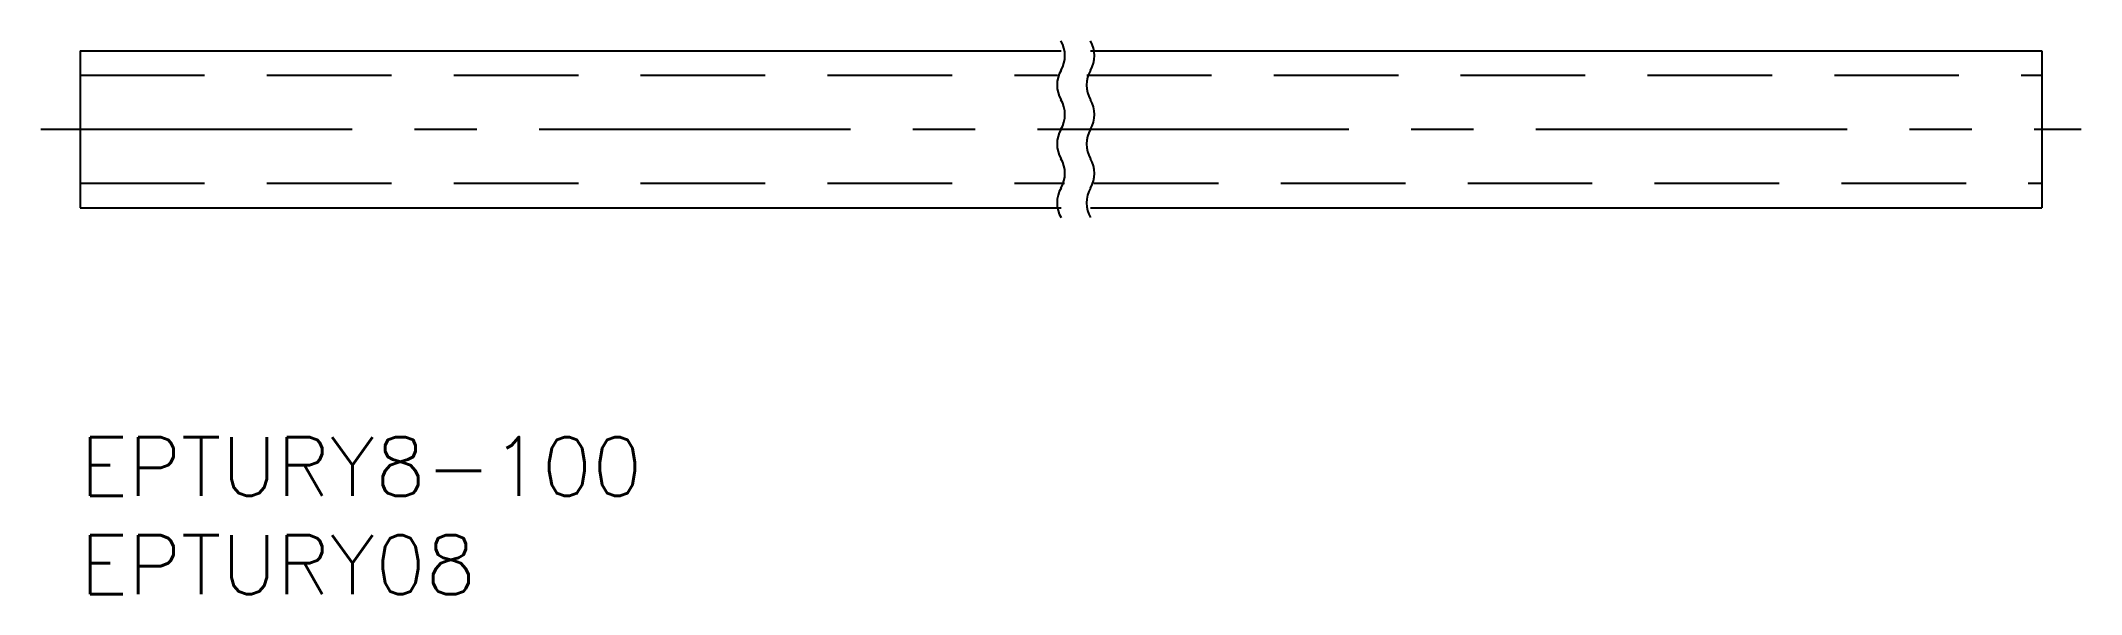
# Model space of a CAD drawing. Extents: x -2 to 102, y -8 to 20.
import ezdxf
from ezdxf.enums import TextEntityAlignment as Align

# ---------------------------------------------------------------- set-up
doc = ezdxf.new("R2010")
doc.units = 0
doc.header["$LTSCALE"] = 0.5
doc.linetypes.add('CENTER', pattern=[50.8, 31.75, -6.35, 6.35, -6.35])
doc.linetypes.add('DASHED', pattern=[19.05, 12.7, -6.35])
doc.layers.get('0').update_dxf_attribs({"linetype": 'CONTINUOUS'})
doc.layers.add('CENTER', color=1, linetype='CENTER')
doc.styles.get("Standard").update_dxf_attribs({"font": 'txt.shx', "height": 3, "bigfont": 'bigfont.shx'})

msp = doc.modelspace()

# ---------------------------------------------------------------- linework, layer by layer
at = {"color": 7, "linetype": 'CONTINUOUS'}
for p, q in [((0, 19.68), (0, 11.68)), ((0, 19.68), (50, 19.68)), ((51.5, 19.68), (100, 19.68)), ((100, 19.68), (100, 11.68)), ((0, 11.68), (50, 11.68)), ((51.5, 11.68), (100, 11.68))]:
    msp.add_line(p, q, dxfattribs=at)
at = {"color": 3, "linetype": 'DASHED'}
for p, q in [((0, 18.43), (49.82, 18.43)), ((51.32, 18.43), (100, 18.43)), ((0, 12.93), (50.18, 12.93)), ((51.68, 12.93), (100, 12.93))]:
    msp.add_line(p, q, dxfattribs=at)
at = {"color": 3, "linetype": 'CONTINUOUS'}
for centre, start, end in [((48.7, 19.43), 330, 30), ((50.2, 19.43), 330, 30), ((51.3, 17.93), 150, 210), ((52.8, 17.93), 150, 210), ((48.7, 16.43), 330, 30), ((50.2, 16.43), 330, 30), ((51.3, 14.93), 150, 210), ((52.8, 14.93), 150, 210), ((48.7, 13.43), 330, 30), ((50.2, 13.43), 330, 30), ((51.3, 11.93), 150, 210), ((52.8, 11.93), 150, 210)]:
    msp.add_arc(centre, 1.5, start, end, dxfattribs=at)
at = {"layer": 'CENTER', "color": 1, "linetype": 'CENTER'}
msp.add_line((-2, 15.68), (102, 15.68), dxfattribs=at)

# ---------------------------------------------------------------- texts
at = {"color": 7, "linetype": 'CONTINUOUS'}
for s, p in [('EPTURY8-100', (0, 0)), ('EPTURY08', (0, -5))]:
    msp.add_text(s, height=3, dxfattribs=at).set_placement(p, align=Align.TOP_LEFT)

doc.saveas('drawing.dxf')
